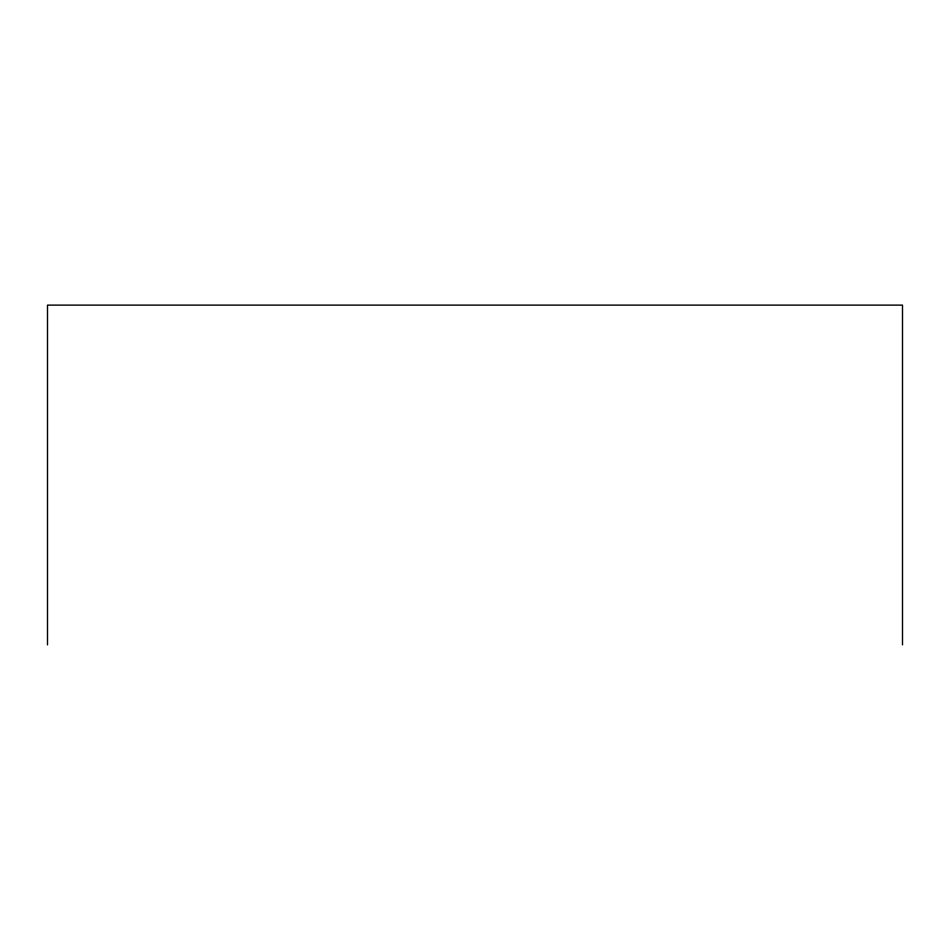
<?xml version="1.0" encoding="UTF-8"?>
<svg xmlns="http://www.w3.org/2000/svg" width="950" height="950" viewBox="0 0 950 950"><rect width="100%" height="100%" fill="white"/><g stroke="black" fill="none" stroke-linecap="round" stroke-linejoin="round"><path stroke-width="1.43" d="M902.5 644.884L902.5 305.116L47.5 305.116L47.5 644.884"/></g></svg>
